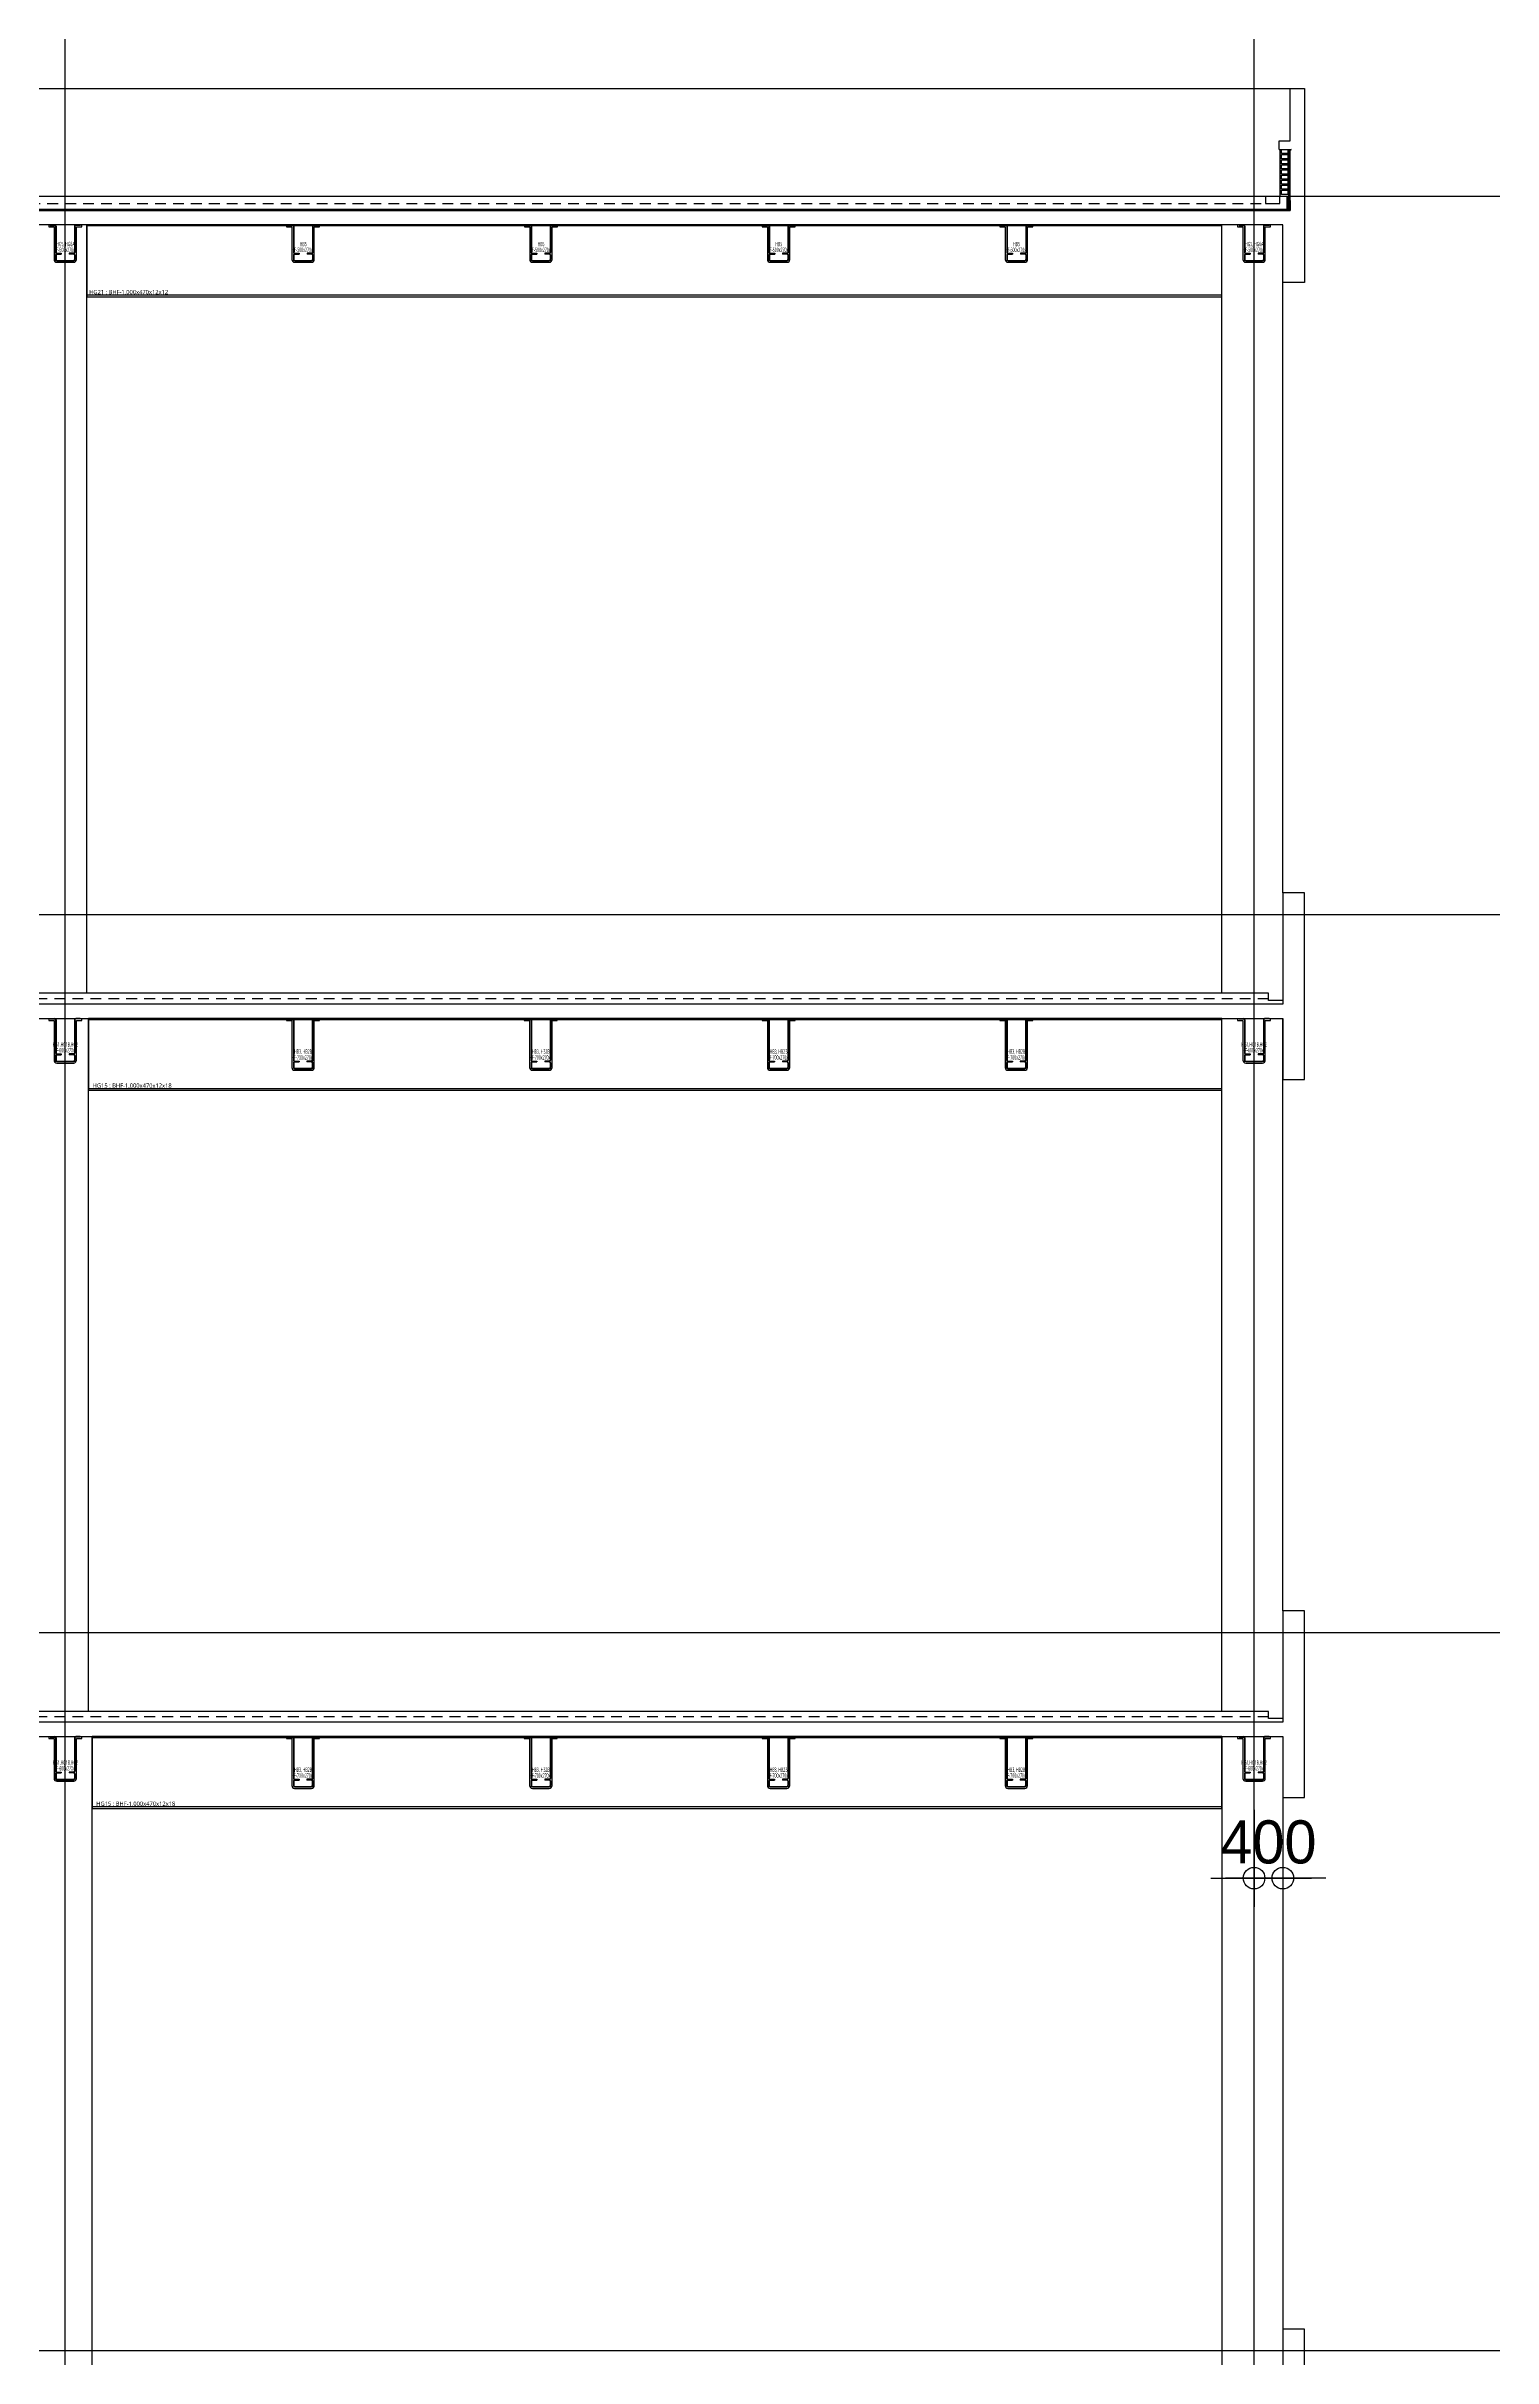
# Model space of a CAD drawing. Header units: millimetres. Extents: x 35054840 to 35483341, y -1288013 to -991013.
# Drawn here: x 35320471 to 35340609, y -1207393 to -1175205 of the extents above; entities that cross this region are included whole.
import ezdxf
from ezdxf.enums import TextEntityAlignment as Align

# ---------------------------------------------------------------- set-up
doc = ezdxf.new("R2010")
doc.units = ezdxf.units.MM
doc.header["$LTSCALE"] = 1000
doc.header["$MEASUREMENT"] = 0
doc.header["$PDSIZE"] = -10
doc.linetypes.add('HID', pattern=[2.5, 1.5, -1])
doc.linetypes.add('HIDDEN', pattern=[2, 1, -1])
doc.layers.get('0').update_dxf_attribs({"linetype": 'CONTINUOUS'})
doc.layers.get('Defpoints').update_dxf_attribs({"color": 161, "linetype": 'CONTINUOUS'})
for name, color, linetype in [('02-COL', 2, 'CONTINUOUS'), ('cen', 1, 'CONTINUOUS'), ('COL', 2, 'CONTINUOUS'), ('con', 2, 'CONTINUOUS'), ('ELE-8', 8, 'CONTINUOUS'), ('ELE5', 254, 'CONTINUOUS'), ('ELE6', 8, 'CONTINUOUS'), ('FIN', 9, 'CONTINUOUS'), ('FIN(내화피복)', 8, 'CONTINUOUS'), ('FIN(아스콘)', 3, 'CONTINUOUS'), ('FIN-2', 9, 'CONTINUOUS'), ('HF', 3, 'CONTINUOUS'), ('NDIM', 7, 'CONTINUOUS'), ('S-SBEAM-HF', 4, 'CONTINUOUS'), ('S-SGIRDER-HF', 3, 'CONTINUOUS'), ('WAL', 3, 'CONTINUOUS'), ('wire-meshes', 1, 'CONTINUOUS'), ('방수', 8, 'HIDDEN')]:
    doc.layers.add(name, color=color, linetype=linetype)
doc.layers.add('A-XXXX-HATC', color=8, linetype='CONTINUOUS', lineweight=18)
doc.styles.add('CGS', font='cgse', dxfattribs={"bigfont": 'cgs'})
doc.styles.add('TE', font='malgun_0.ttf')
doc.dimstyles.new('NDIM 1200', dxfattribs={"dimscale": 500, "dimtxt": 3, "dimasz": 1, "dimexe": 2, "dimexo": 2, "dimgap": 1, "dimtad": 1, "dimdec": 0, "dimdsep": 46, "dimtxsty": 'CGS', "dimblk": 'DOT0', "dimcen": 1, "dimdle": 8, "dimclrd": 2, "dimclre": 2, "dimclrt": 2, "dimadec": 0, "dimazin": 0, "dimtfac": 1, "dimtdec": 0, "dimtix": 1, "dimtmove": 2, "dimatfit": 3, "dimldrblk": 'DOT0', "dimfxl": 1, "dimtolj": 1, "dimtzin": 0, "dimlwd": -1, "dimlwe": -1, "dimarcsym": 0})

# ---------------------------------------------------------------- blocks, each defined once
blk = doc.blocks.new('sdfsgdfdfg')
at = {"layer": 'cen', "ltscale": 0.1}
for p, q in [((34678649, -327809), (34678649, -240916)), ((34695199, -327809), (34695199, -240916))]:
    blk.add_line(p, q, dxfattribs=at)
at = {"layer": 'cen', "ltscale": 5}
for p, q in [((34536435, -250709), (34739302, -250709)), ((34536435, -260709), (34739302, -260709)), ((34536435, -270709), (34739302, -270709)), ((34536435, -280709), (34739302, -280709))]:
    blk.add_line(p, q, dxfattribs=at)
blk = doc.blocks.new('종단면도_3층')
at = {"layer": 'con', "ltscale": 0.1}
blk.add_lwpolyline([(34528930, -283009), (34528930, -280409), (34528630, -280409), (34528630, -281959), (34501755, -281959), (34501755, -280709)], dxfattribs=at)
blk = doc.blocks.new('종단면도_지붕')
at = {"ltscale": 0.1}
h = blk.add_hatch(dxfattribs=at)
h.set_pattern_fill('ANSI31', color=256)
h.set_pattern_definition([(45, (0, 0), (-0.0883883476483, 0.0883883476483), [])])
edge = h.paths.add_edge_path()
edge.add_line((34423660, -251809), (34442535, -251809))
edge.add_line((34442535, -251908), (34442535, -251809))
edge.add_line((34442535, -251908), (34442935, -251908))
edge.add_line((34442935, -251908), (34442935, -251809))
edge.add_line((34442935, -251809), (34528395, -251809))
at = {"layer": 'A-XXXX-HATC', "ltscale": 0.1}
h = blk.add_hatch(dxfattribs=at)
h.set_pattern_fill('ANSI37', color=256, scale=100)
h.set_pattern_definition([(45, (-678857.649, 792050.182), (-8.838834765, 8.838834765), []), (135, (-678857.649, 792050.182), (-8.838834765, -8.838834765), [])])
edge = h.paths.add_edge_path()
edge.add_line((34528695, -251809), (34528696, -251989))
edge.add_line((34528696, -251989), (34528715, -251970))
edge.add_line((34528715, -251970), (34528715, -251809))
edge.add_line((34528715, -251809), (34528695, -251809))
at = {"layer": 'COL'}
for p, q in [((34528585, -251159), (34528585, -251039)), ((34528585, -251039), (34528735, -251039)), ((34528585, -251159), (34528750, -251159))]:
    blk.add_line(p, q, dxfattribs=at)
at = {"layer": 'con', "ltscale": 5}
blk.add_line((34528735, -251167), (34528750, -251159), dxfattribs=at)
at = {"layer": 'con', "ltscale": 0.1}
for points in [[(34528735, -251039), (34528735, -250309), (34528935, -250309), (34528935, -253009), (34528635, -253009), (34528635, -252209), (34422985, -252209), (34422985, -250359), (34423185, -250359), (34423185, -251039)], [(34423185, -251167), (34423185, -252009), (34528735, -252009), (34528735, -251167)]]:
    blk.add_lwpolyline(points, dxfattribs=at)
at = {"layer": 'con', "ltscale": 5}
blk.add_lwpolyline([(34528735, -251867), (34528735, -252009)], dxfattribs=at)
at = {"layer": 'ELE-8', "ltscale": 0.1}
for points in [[(34423206, -250309), (34528735, -250309)], [(34423225, -251989), (34528695, -251989)]]:
    blk.add_lwpolyline(points, dxfattribs=at)
at = {"layer": 'FIN', "ltscale": 0.1}
blk.add_lwpolyline([(34528595, -251159), (34528595, -251809)], dxfattribs=at)
at = {"layer": 'FIN(아스콘)'}
blk.add_lwpolyline([(34423205, -251809), (34442535, -251809), (34442535, -251908), (34442935, -251908), (34442935, -251809), (34528395, -251809), (34528395, -251909), (34528595, -251909), (34528595, -251809), (34528715, -251809)], dxfattribs=at)
at = {"layer": 'FIN-2', "ltscale": 0.1}
for p, q in [((34528750, -251159), (34528715, -251173)), ((34528715, -251173), (34528715, -251970)), ((34528695, -251989), (34528695, -251809)), ((34528715, -251970), (34528696, -251989)), ((34528735, -251978), (34528705, -252009))]:
    blk.add_line(p, q, dxfattribs=at)
at = {"layer": 'WAL'}
for points in [[(34528615, -251159), (34528705, -251159), (34528705, -251216), (34528615, -251216)], [(34528615, -251230), (34528705, -251230), (34528705, -251287), (34528615, -251287)], [(34528615, -251301), (34528705, -251301), (34528705, -251358), (34528615, -251358)], [(34528615, -251372), (34528705, -251372), (34528705, -251429), (34528615, -251429)], [(34528615, -251443), (34528705, -251443), (34528705, -251500), (34528615, -251500)], [(34528615, -251514), (34528705, -251514), (34528705, -251571), (34528615, -251571)], [(34528615, -251585), (34528705, -251585), (34528705, -251642), (34528615, -251642)], [(34528615, -251656), (34528705, -251656), (34528705, -251713), (34528615, -251713)], [(34528615, -251727), (34528705, -251727), (34528705, -251784), (34528615, -251784)]]:
    blk.add_lwpolyline(points, close=True, dxfattribs=at)
at = {"layer": 'wire-meshes', "linetype": 'HID', "ltscale": 0.1}
blk.add_lwpolyline([(34442935, -251909), (34528395, -251909)], dxfattribs=at)
at = {"layer": '방수', "linetype": 'HID', "ltscale": 0.05}
blk.add_line((34528750, -251159), (34528725, -251173), dxfattribs=at)
blk.add_lwpolyline([(34423195, -251974), (34423220, -251999), (34528700, -251999), (34528725, -251974), (34528725, -251173)], dxfattribs=at)
blk = doc.blocks.new('종단면도_4~5층')
at = {"layer": '02-COL', "ltscale": 0.1}
blk.add_lwpolyline([(34917686, -1198743), (34917686, -1199593), (34917986, -1199593)], dxfattribs=at)
at = {"layer": 'con', "ltscale": 0.1}
for points in [[(34812036, -1196693), (34812036, -1197493), (34890561, -1197493), (34890561, -1198743), (34917686, -1198743)], [(34917986, -1199593), (34917986, -1196993), (34917686, -1196993), (34917686, -1198543), (34890811, -1198543), (34890811, -1197293)]]:
    blk.add_lwpolyline(points, dxfattribs=at)
at = {"layer": 'FIN', "ltscale": 0.5}
blk.add_lwpolyline([(34917686, -1198493), (34917486, -1198493), (34917486, -1198393), (34890811, -1198393)], dxfattribs=at)
at = {"layer": 'wire-meshes', "linetype": 'HID', "ltscale": 0.1}
blk.add_lwpolyline([(34917486, -1198468), (34890811, -1198468)], dxfattribs=at)
blk = doc.blocks.new('*U182')
at = {"layer": 'ELE6', "ltscale": 0.1}
for p, q in [((15800, -12), (0, -12)), ((15800, -980), (0, -980))]:
    blk.add_line(p, q, dxfattribs=at)
blk.add_lwpolyline([(0, -1000), (15800, -1000), (15800, 0), (0, 0)], close=True, dxfattribs=at)
at = {"layer": 'Defpoints', "style": 'TE'}
blk.add_text('HG21 : BHF-1,000x470x12x12', height=60, dxfattribs=at).set_placement((582, -935), align=Align.MIDDLE_CENTER)
blk = doc.blocks.new('*U185')
at = {"layer": 'ELE6', "ltscale": 0.1}
for p, q in [((15775, -18), (0, -18)), ((15775, -980), (0, -980))]:
    blk.add_line(p, q, dxfattribs=at)
blk.add_lwpolyline([(0, -1000), (15775, -1000), (15775, 0), (0, 0)], close=True, dxfattribs=at)
at = {"layer": 'Defpoints', "style": 'TE'}
blk.add_text('HG15 : BHF-1,000x470x12x18', height=60, dxfattribs=at).set_placement((606, -935), align=Align.MIDDLE_CENTER)
blk = doc.blocks.new('*U199')
at = {"layer": 'ELE6', "ltscale": 0.1}
for p, q in [((15725, -18), (0, -18)), ((15725, -980), (0, -980))]:
    blk.add_line(p, q, dxfattribs=at)
blk.add_lwpolyline([(0, -1000), (15725, -1000), (15725, 0), (0, 0)], close=True, dxfattribs=at)
at = {"layer": 'Defpoints', "style": 'TE'}
blk.add_text('HG15 : BHF-1,000x470x12x18', height=60, dxfattribs=at).set_placement((606, -935), align=Align.MIDDLE_CENTER)
blk = doc.blocks.new('*U45')
at = {"layer": 'Defpoints'}
blk.add_point((0, 0), dxfattribs=at)
at = {"layer": 'HF', "color": 0, "linetype": 'ByBlock'}
for p, q in [((-209, 0), (-147, 0)), ((-209, 0), (-209, -6)), ((209, 0), (147, 0)), ((209, 0), (209, -6)), ((-209, -6), (-147, -6)), ((-135, -18), (-135, -382)), ((-129, -18), (-129, -382)), ((129, -18), (129, -382)), ((135, -18), (135, -382)), ((209, -6), (147, -6)), ((-135, -418), (-135, -482)), ((-129, -418), (-129, -482)), ((-117, -394), (-55, -394)), ((-117, -400), (-55, -400)), ((-117, -406), (-55, -406)), ((-117, -494), (117, -494)), ((-117, -500), (117, -500)), ((-55, -394), (-55, -400)), ((-55, -400), (-55, -406)), ((117, -394), (55, -394)), ((55, -394), (55, -400)), ((117, -400), (55, -400)), ((55, -400), (55, -406)), ((117, -406), (55, -406)), ((129, -418), (129, -482)), ((135, -418), (135, -482))]:
    blk.add_line(p, q, dxfattribs=at)
for centre, radius, start, end in [((-147, -18), 18, 0, 90), ((-147, -18), 12, 0, 90), ((147, -18), 18, 90, 180), ((147, -18), 12, 90, 180), ((-117, -382), 18, 180, 270), ((-117, -418), 18, 90, 180), ((-117, -482), 18, 180, 270), ((-117, -382), 12, 180, 270), ((-117, -418), 12, 90, 180), ((-117, -482), 12, 180, 270), ((117, -382), 12, 270, 360), ((117, -382), 18, 270, 360), ((117, -418), 18, 0, 90), ((117, -418), 12, 0, 90), ((117, -482), 12, 270, 360), ((117, -482), 18, 270, 360)]:
    blk.add_arc(centre, radius, start, end, dxfattribs=at)
blk = doc.blocks.new('HG5')
at = {"layer": 'S-SGIRDER-HF', "ltscale": 0.1}
blk.add_blockref('*U45', (0, 0), dxfattribs=at)
at = {"layer": 'Defpoints', "style": 'TE', "width": 0.5}
for s, p in [('HF-500x270x6', (2, -347)), ('HG5, HG6A', (2, -266))]:
    blk.add_text(s, height=60, dxfattribs=at).set_placement(p, align=Align.MIDDLE_CENTER)
blk = doc.blocks.new('*U58')
at = {"layer": 'Defpoints'}
blk.add_point((0, 0), dxfattribs=at)
at = {"layer": 'HF', "color": 0, "linetype": 'ByBlock'}
for p, q in [((-209, 0), (-147, 0)), ((-209, 0), (-209, -6)), ((209, 0), (147, 0)), ((209, 0), (209, -6)), ((-209, -6), (-147, -6)), ((-135, -18), (-135, -382)), ((-129, -18), (-129, -382)), ((129, -18), (129, -382)), ((135, -18), (135, -382)), ((209, -6), (147, -6)), ((-135, -418), (-135, -482)), ((-129, -418), (-129, -482)), ((-117, -394), (-55, -394)), ((-117, -400), (-55, -400)), ((-117, -406), (-55, -406)), ((-117, -494), (117, -494)), ((-117, -500), (117, -500)), ((-55, -394), (-55, -400)), ((-55, -400), (-55, -406)), ((117, -394), (55, -394)), ((55, -394), (55, -400)), ((117, -400), (55, -400)), ((55, -400), (55, -406)), ((117, -406), (55, -406)), ((129, -418), (129, -482)), ((135, -418), (135, -482))]:
    blk.add_line(p, q, dxfattribs=at)
for centre, radius, start, end in [((-147, -18), 18, 0, 90), ((-147, -18), 12, 0, 90), ((147, -18), 18, 90, 180), ((147, -18), 12, 90, 180), ((-117, -382), 18, 180, 270), ((-117, -418), 18, 90, 180), ((-117, -482), 18, 180, 270), ((-117, -382), 12, 180, 270), ((-117, -418), 12, 90, 180), ((-117, -482), 12, 180, 270), ((117, -382), 12, 270, 360), ((117, -382), 18, 270, 360), ((117, -418), 18, 0, 90), ((117, -418), 12, 0, 90), ((117, -482), 12, 270, 360), ((117, -482), 18, 270, 360)]:
    blk.add_arc(centre, radius, start, end, dxfattribs=at)
blk = doc.blocks.new('HB5')
at = {"layer": 'S-SBEAM-HF'}
blk.add_blockref('*U58', (0, 0), dxfattribs=at)
at = {"layer": 'Defpoints', "style": 'TE', "width": 0.5}
for s, p in [('HF-500x270x6', (2, -347)), ('HB5', (2, -266))]:
    blk.add_text(s, height=60, dxfattribs=at).set_placement(p, align=Align.MIDDLE_CENTER)
blk = doc.blocks.new('HF')
at = {"layer": 'Defpoints'}
blk.add_point((0, 0), dxfattribs=at)
at = {"layer": 'HF', "color": 0, "linetype": 'ByBlock'}
for p, q in [((-209, 0), (-147, 0)), ((-209, 0), (-209, -6)), ((209, 0), (147, 0)), ((209, 0), (209, -6)), ((-209, -6), (-147, -6)), ((-135, -18), (-135, -482)), ((-129, -18), (-129, -482)), ((129, -18), (129, -482)), ((135, -18), (135, -482)), ((209, -6), (147, -6)), ((-135, -518), (-135, -582)), ((-129, -518), (-129, -582)), ((-117, -494), (-55, -494)), ((-117, -500), (-55, -500)), ((-117, -506), (-55, -506)), ((-117, -594), (117, -594)), ((-117, -600), (117, -600)), ((-55, -494), (-55, -500)), ((-55, -500), (-55, -506)), ((117, -494), (55, -494)), ((55, -494), (55, -500)), ((117, -500), (55, -500)), ((55, -500), (55, -506)), ((117, -506), (55, -506)), ((129, -518), (129, -582)), ((135, -518), (135, -582))]:
    blk.add_line(p, q, dxfattribs=at)
for centre, radius, start, end in [((-147, -18), 18, 0, 90), ((-147, -18), 12, 0, 90), ((147, -18), 18, 90, 180), ((147, -18), 12, 90, 180), ((-117, -482), 18, 180, 270), ((-117, -518), 18, 90, 180), ((-117, -582), 18, 180, 270), ((-117, -482), 12, 180, 270), ((-117, -518), 12, 90, 180), ((-117, -582), 12, 180, 270), ((117, -482), 12, 270, 360), ((117, -482), 18, 270, 360), ((117, -518), 18, 0, 90), ((117, -518), 12, 0, 90), ((117, -582), 12, 270, 360), ((117, -582), 18, 270, 360)]:
    blk.add_arc(centre, radius, start, end, dxfattribs=at)
blk = doc.blocks.new('HG1')
at = {"layer": 'S-SGIRDER-HF', "ltscale": 0.1}
blk.add_blockref('HF', (0, 0), dxfattribs=at)
at = {"layer": 'Defpoints', "style": 'TE', "width": 0.5}
for s, p in [('HG1,HG1B,HG2', (0, -361)), ('HF-600x270x6', (0, -442))]:
    blk.add_text(s, height=60, dxfattribs=at).set_placement(p, align=Align.MIDDLE_CENTER)
blk = doc.blocks.new('*U60')
at = {"layer": 'Defpoints'}
blk.add_point((0, 0), dxfattribs=at)
at = {"layer": 'HF', "color": 0, "linetype": 'ByBlock'}
for p, q in [((-209, 0), (-147, 0)), ((-209, 0), (-209, -6)), ((209, 0), (147, 0)), ((209, 0), (209, -6)), ((-209, -6), (-147, -6)), ((-135, -18), (-135, -582)), ((-129, -18), (-129, -582)), ((129, -18), (129, -582)), ((135, -18), (135, -582)), ((209, -6), (147, -6)), ((-135, -618), (-135, -682)), ((-129, -618), (-129, -682)), ((-117, -594), (-55, -594)), ((-117, -600), (-55, -600)), ((-117, -606), (-55, -606)), ((-55, -594), (-55, -600)), ((-55, -600), (-55, -606)), ((117, -594), (55, -594)), ((55, -594), (55, -600)), ((117, -600), (55, -600)), ((55, -600), (55, -606)), ((117, -606), (55, -606)), ((129, -618), (129, -682)), ((135, -618), (135, -682)), ((-117, -694), (117, -694)), ((-117, -700), (117, -700))]:
    blk.add_line(p, q, dxfattribs=at)
for centre, radius, start, end in [((-147, -18), 18, 0, 90), ((-147, -18), 12, 0, 90), ((147, -18), 18, 90, 180), ((147, -18), 12, 90, 180), ((-117, -582), 18, 180, 270), ((-117, -618), 18, 90, 180), ((-117, -582), 12, 180, 270), ((-117, -618), 12, 90, 180), ((117, -582), 12, 270, 360), ((117, -582), 18, 270, 360), ((117, -618), 18, 0, 90), ((117, -618), 12, 0, 90), ((-117, -682), 18, 180, 270), ((-117, -682), 12, 180, 270), ((117, -682), 12, 270, 360), ((117, -682), 18, 270, 360)]:
    blk.add_arc(centre, radius, start, end, dxfattribs=at)
blk = doc.blocks.new('HB3')
at = {"layer": 'S-SBEAM-HF'}
blk.add_blockref('*U60', (0, 0), dxfattribs=at)
at = {"layer": 'Defpoints', "style": 'TE', "width": 0.5}
for s, p in [('HF-700x270x8', (0, -542)), ('HB3, HB2B', (0, -461))]:
    blk.add_text(s, height=60, dxfattribs=at).set_placement(p, align=Align.MIDDLE_CENTER)
blk = doc.blocks.new('DOT0')
blk.add_line((-3, 0), (3, 0))
at = {"color": 6}
blk.add_circle((0, 0), 0.75, dxfattribs=at)
blk = doc.blocks.new('*D259')
at = {"layer": 'Defpoints', "color": 0, "ltscale": 0.4, "transparency": 16777216}
for p in [(35337286, -1199364), (35337686, -1199364), (35337286, -1200714)]:
    blk.add_point(p, dxfattribs=at)
at = {"layer": 'NDIM', "ltscale": 0.4, "transparency": 16777216}
for p, q in [((35337286, -1199764), (35337286, -1201114)), ((35337686, -1199764), (35337686, -1201114)), ((35337086, -1200714), (35336886, -1200714)), ((35337686, -1200714), (35337286, -1200714)), ((35337886, -1200714), (35338086, -1200714))]:
    blk.add_line(p, q, dxfattribs=at)
at = {"layer": 'NDIM', "ltscale": 0.4, "transparency": 16777216, "xscale": 200, "yscale": 200, "zscale": 200}
blk.add_blockref('DOT0', (35337286, -1200714), dxfattribs=at)
at = {"layer": 'NDIM', "ltscale": 0.4, "transparency": 16777216, "xscale": 200, "yscale": 200, "zscale": 200, "rotation": 180}
blk.add_blockref('DOT0', (35337686, -1200714), dxfattribs=at)
at = {"layer": 'NDIM', "ltscale": 0.4, "transparency": 16777216, "insert": (35337486, -1200214), "char_height": 600, "attachment_point": 5, "style": 'CGS'}
blk.add_mtext('\\A1;400', dxfattribs=at)

msp = doc.modelspace()

# ---------------------------------------------------------------- linework, layer by layer
at = {"layer": 'ELE5', "ltscale": 0.1, "elevation": 1}
for points in [[(35321036.3, -1188393), (35321036.3, -1177693)], [(35336836.3, -1188393), (35336836.3, -1177693)], [(35337686.3, -1186993), (35337686.3, -1177693)], [(35321061.3, -1198393), (35321061.3, -1188743)], [(35336836.3, -1198393), (35336836.3, -1188743)], [(35337686.3, -1196993), (35337686.3, -1188743)], [(35321111.3, -1208393), (35321111.3, -1198743)], [(35336836, -1198743), (35336836.3, -1208393)], [(35337686, -1198743), (35337686.3, -1206993)]]:
    msp.add_lwpolyline(points, dxfattribs=at)
at = {"layer": 'FIN(내화피복)', "ltscale": 10000, "elevation": 1}
for points in [[(35320506.3, -1177693), (35320506.3, -1177720), (35320580.3, -1177720), (35320580.3, -1178175, 0.4142136), (35320619.3, -1178214), (35320853.3, -1178214, 0.4142136), (35320892.3, -1178175), (35320892.3, -1177720), (35320966.3, -1177720), (35320966.3, -1177693)], [(35323817.3, -1177693), (35323817.3, -1177720), (35323891.3, -1177720), (35323891.3, -1178175, 0.4142136), (35323930.3, -1178214), (35324164.3, -1178214, 0.4142136), (35324203.3, -1178175), (35324203.3, -1177720), (35324277.3, -1177720), (35324277.3, -1177693)], [(35323817.3, -1177693), (35323817.3, -1177720), (35323891.3, -1177720), (35323891.3, -1178175, 0.4142136), (35323930.3, -1178214), (35324164.3, -1178214, 0.4142136), (35324203.3, -1178175), (35324203.3, -1177720), (35324277.3, -1177720), (35324277.3, -1177693)], [(35327127.3, -1177693), (35327127.3, -1177720), (35327201.3, -1177720), (35327201.3, -1178175, 0.4142136), (35327240.3, -1178214), (35327474.3, -1178214, 0.4142136), (35327513.3, -1178175), (35327513.3, -1177720), (35327587.3, -1177720), (35327587.3, -1177693)], [(35330437.3, -1177693), (35330437.3, -1177720), (35330511.3, -1177720), (35330511.3, -1178175, 0.4142136), (35330550.3, -1178214), (35330784.3, -1178214, 0.4142136), (35330823.3, -1178175), (35330823.3, -1177720), (35330897.3, -1177720), (35330897.3, -1177693)], [(35333747.3, -1177693), (35333747.3, -1177720), (35333821.3, -1177720), (35333821.3, -1178175, 0.4142136), (35333860.3, -1178214), (35334094.3, -1178214, 0.4142136), (35334133.3, -1178175), (35334133.3, -1177720), (35334207.3, -1177720), (35334207.3, -1177693)], [(35337056.3, -1177693), (35337056.3, -1177720), (35337130.3, -1177720), (35337130.3, -1178175, 0.4142136), (35337169.3, -1178214), (35337403.3, -1178214, 0.4142136), (35337442.3, -1178175), (35337442.3, -1177720), (35337516.3, -1177720), (35337516.3, -1177693)], [(35320506.3, -1188743), (35320506.3, -1188770), (35320580.3, -1188770), (35320580.3, -1189325, 0.4142136), (35320619.3, -1189364), (35320853.3, -1189364, 0.4142136), (35320892.3, -1189325), (35320892.3, -1188770), (35320966.3, -1188770), (35320966.3, -1188743)], [(35323816.3, -1188743), (35323816.3, -1188770), (35323890.3, -1188770), (35323890.3, -1189425, 0.4142136), (35323929.3, -1189464), (35324163.3, -1189464, 0.4142136), (35324202.3, -1189425), (35324202.3, -1188770), (35324276.3, -1188770), (35324276.3, -1188743)], [(35327126.3, -1188743), (35327126.3, -1188770), (35327200.3, -1188770), (35327200.3, -1189425, 0.4142136), (35327239.3, -1189464), (35327473.3, -1189464, 0.4142136), (35327512.3, -1189425), (35327512.3, -1188770), (35327586.3, -1188770), (35327586.3, -1188743)], [(35330436.3, -1188743), (35330436.3, -1188770), (35330510.3, -1188770), (35330510.3, -1189425, 0.4142136), (35330549.3, -1189464), (35330783.3, -1189464, 0.4142136), (35330822.3, -1189425), (35330822.3, -1188770), (35330896.3, -1188770), (35330896.3, -1188743)], [(35333746.3, -1188743), (35333746.3, -1188770), (35333820.3, -1188770), (35333820.3, -1189425, 0.4142136), (35333859.3, -1189464), (35334093.3, -1189464, 0.4142136), (35334132.3, -1189425), (35334132.3, -1188770), (35334206.3, -1188770), (35334206.3, -1188743)], [(35337056.3, -1188743), (35337056.3, -1188770), (35337130.3, -1188770), (35337130.3, -1189325, 0.4142136), (35337169.3, -1189364), (35337403.3, -1189364, 0.4142136), (35337442.3, -1189325), (35337442.3, -1188770), (35337516.3, -1188770), (35337516.3, -1188743)], [(35320506.3, -1198743), (35320506.3, -1198770), (35320580.3, -1198770), (35320580.3, -1199325, 0.4142136), (35320619.3, -1199364), (35320853.3, -1199364, 0.4142136), (35320892.3, -1199325), (35320892.3, -1198770), (35320966.3, -1198770), (35320966.3, -1198743)], [(35323816.3, -1198743), (35323816.3, -1198770), (35323890.3, -1198770), (35323890.3, -1199425, 0.4142136), (35323929.3, -1199464), (35324163.3, -1199464, 0.4142136), (35324202.3, -1199425), (35324202.3, -1198770), (35324276.3, -1198770), (35324276.3, -1198743)], [(35327126.3, -1198743), (35327126.3, -1198770), (35327200.3, -1198770), (35327200.3, -1199425, 0.4142136), (35327239.3, -1199464), (35327473.3, -1199464, 0.4142136), (35327512.3, -1199425), (35327512.3, -1198770), (35327586.3, -1198770), (35327586.3, -1198743)], [(35330436.3, -1198743), (35330436.3, -1198770), (35330510.3, -1198770), (35330510.3, -1199425, 0.4142136), (35330549.3, -1199464), (35330783.3, -1199464, 0.4142136), (35330822.3, -1199425), (35330822.3, -1198770), (35330896.3, -1198770), (35330896.3, -1198743)], [(35333746.3, -1198743), (35333746.3, -1198770), (35333820.3, -1198770), (35333820.3, -1199425, 0.4142136), (35333859.3, -1199464), (35334093.3, -1199464, 0.4142136), (35334132.3, -1199425), (35334132.3, -1198770), (35334206.3, -1198770), (35334206.3, -1198743)], [(35337056.3, -1198743), (35337056.3, -1198770), (35337130.3, -1198770), (35337130.3, -1199325, 0.4142136), (35337169.3, -1199364), (35337403.3, -1199364, 0.4142136), (35337442.3, -1199325), (35337442.3, -1198770), (35337516.3, -1198770), (35337516.3, -1198743)]]:
    msp.add_lwpolyline(points, format="xyb", dxfattribs=at)

# ---------------------------------------------------------------- block references
for name, p in [('sdfsgdfdfg', (642087, -926584.2, 1)), ('종단면도_지붕', (809051, -925484.2, 1)), ('종단면도_3층', (809056.3, -926584.2, 1))]:
    msp.add_blockref(name, p)
at = {"ltscale": 0.1}
for p in [(420000, 10000, 1), (420000, 0, 1)]:
    msp.add_blockref('종단면도_4~5층', p, dxfattribs=at)
at = {"layer": 'ELE6'}
for name, p in [('*U182', (35321036.3, -1177693, 1)), ('*U185', (35321061.3, -1188743, 1)), ('*U199', (35321111.3, -1198743, 1))]:
    msp.add_blockref(name, p, dxfattribs=at)
at = {"layer": 'S-SBEAM-HF'}
for name, p in [('HB5', (35324047.3, -1177693, 1)), ('HB5', (35327357.3, -1177693, 1)), ('HB5', (35330667.3, -1177693, 1)), ('HB5', (35333977.3, -1177693, 1)), ('HB3', (35324046.3, -1188743, 1)), ('HB3', (35327356.3, -1188743, 1)), ('HB3', (35330666.3, -1188743, 1)), ('HB3', (35333976.3, -1188743, 1)), ('HB3', (35324046.3, -1198743, 1)), ('HB3', (35327356.3, -1198743, 1)), ('HB3', (35330666.3, -1198743, 1)), ('HB3', (35333976.3, -1198743, 1))]:
    msp.add_blockref(name, p, dxfattribs=at)
at = {"layer": 'S-SGIRDER-HF', "ltscale": 0.1}
for name, p in [('HG5', (35320736.3, -1177693, 1)), ('HG5', (35337286.3, -1177693, 1)), ('HG1', (35320736.3, -1188743, 1)), ('HG1', (35337286.3, -1188743, 1)), ('HG1', (35320736.3, -1198743, 1)), ('HG1', (35337286.3, -1198743, 1))]:
    msp.add_blockref(name, p, dxfattribs=at)

# ---------------------------------------------------------------- dimensions: what is measured, and where the dimension line sits
at = {"layer": 'NDIM', "ltscale": 0.4}
dim = msp.add_linear_dim(base=(35337286.3, -1200714, 1), p1=(35337686.3, -1199364, 1), p2=(35337286.3, -1199364, 1), angle=180, dimstyle='NDIM 1200', override={"dimscale": 200, "dimclrd": 256, "dimclre": 256, "dimclrt": 256}, dxfattribs=at)
dim.commit()
dim.dimension.update_dxf_attribs({"geometry": '*D259', "text_midpoint": (35337486.3, -1200214, 1)})

doc.saveas('drawing.dxf')
